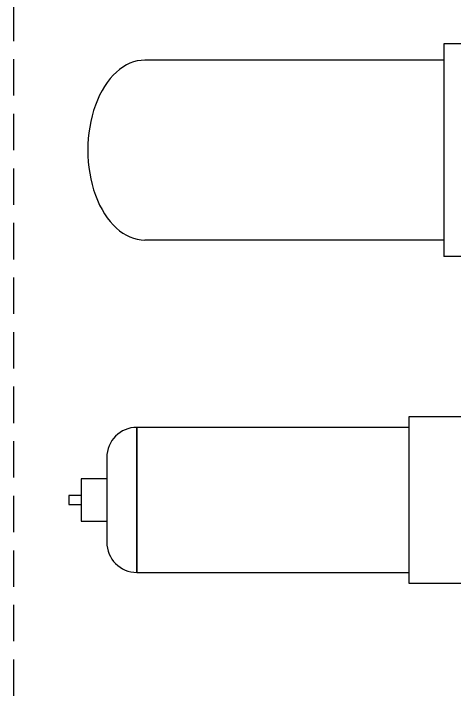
# Model space of a CAD drawing. Header units: millimetres. Extents: x 256 to 2599, y 626 to 1192.
# Drawn here: x 1876.27 to 1899.34, y 1042.82 to 1079.07 of the extents above; entities that cross this region are included whole.
import ezdxf

# ---------------------------------------------------------------- set-up
doc = ezdxf.new("R2010")
doc.units = ezdxf.units.MM
doc.linetypes.add('AM_ISO08W050', pattern=[18, 12, -1.5, 3, -1.5])
doc.linetypes.add('HIDDEN', pattern=[9.525, 6.35, -3.175])
for name, color, linetype in [('10', 1, 'AM_ISO08W050'), ('MAIN-1', 7, 'Continuous'), ('MAIN-2', 7, 'Continuous')]:
    doc.layers.add(name, color=color, linetype=linetype)

msp = doc.modelspace()

# ---------------------------------------------------------------- linework, layer by layer
for p, q in [((1900.942, 1077.503), (1898.802, 1077.503)), ((1898.802, 1077.503), (1898.802, 1066.369)), ((1898.802, 1077.503), (1898.802, 1076.647)), ((1898.802, 1076.647), (1883.135, 1076.647)), ((1898.802, 1067.225), (1883.135, 1067.225)), ((1900.942, 1066.369), (1898.802, 1066.369))]:
    msp.add_line(p, q)
msp.add_ellipse((1883.135, 1071.936), major_axis=(0, 4.711), ratio=0.634562, start_param=0, end_param=3.141593)
at = {"layer": '10', "color": 0, "linetype": 'HIDDEN', "ltscale": 0.3}
msp.add_lwpolyline([(1876.27, 977.633), (1876.27, 1114.053), (2585.717, 1114.053), (2585.717, 977.633)], close=True, dxfattribs=at)
at = {"layer": 'MAIN-1'}
for p, q in [((1900.454, 1057.972), (1896.971, 1057.972)), ((1896.971, 1057.972), (1896.971, 1049.264)), ((1896.971, 1057.418), (1882.721, 1057.418)), ((1882.721, 1057.418), (1882.721, 1053.618)), ((1881.137, 1055.835), (1881.137, 1053.618)), ((1881.137, 1054.726), (1879.792, 1054.726)), ((1879.792, 1054.726), (1879.792, 1052.51)), ((1879.792, 1053.856), (1879.158, 1053.856)), ((1879.158, 1053.856), (1879.158, 1053.381)), ((1881.137, 1053.618), (1881.137, 1051.401)), ((1882.721, 1053.618), (1882.721, 1049.818)), ((1879.158, 1053.381), (1879.792, 1053.381)), ((1879.792, 1052.51), (1881.137, 1052.51)), ((1882.721, 1049.818), (1896.971, 1049.818)), ((1896.971, 1049.264), (1900.454, 1049.264))]:
    msp.add_line(p, q, dxfattribs=at)
for centre, start, end in [((1882.721, 1055.835), 90, 180), ((1882.721, 1051.401), 180, 270)]:
    msp.add_arc(centre, 1.583, start, end, dxfattribs=at)
at = {"layer": 'MAIN-2'}
for p, q in [((1882.721, 1053.618), (1882.721, 1057.418)), ((1882.721, 1049.818), (1882.721, 1053.618))]:
    msp.add_line(p, q, dxfattribs=at)

doc.saveas('drawing.dxf')
